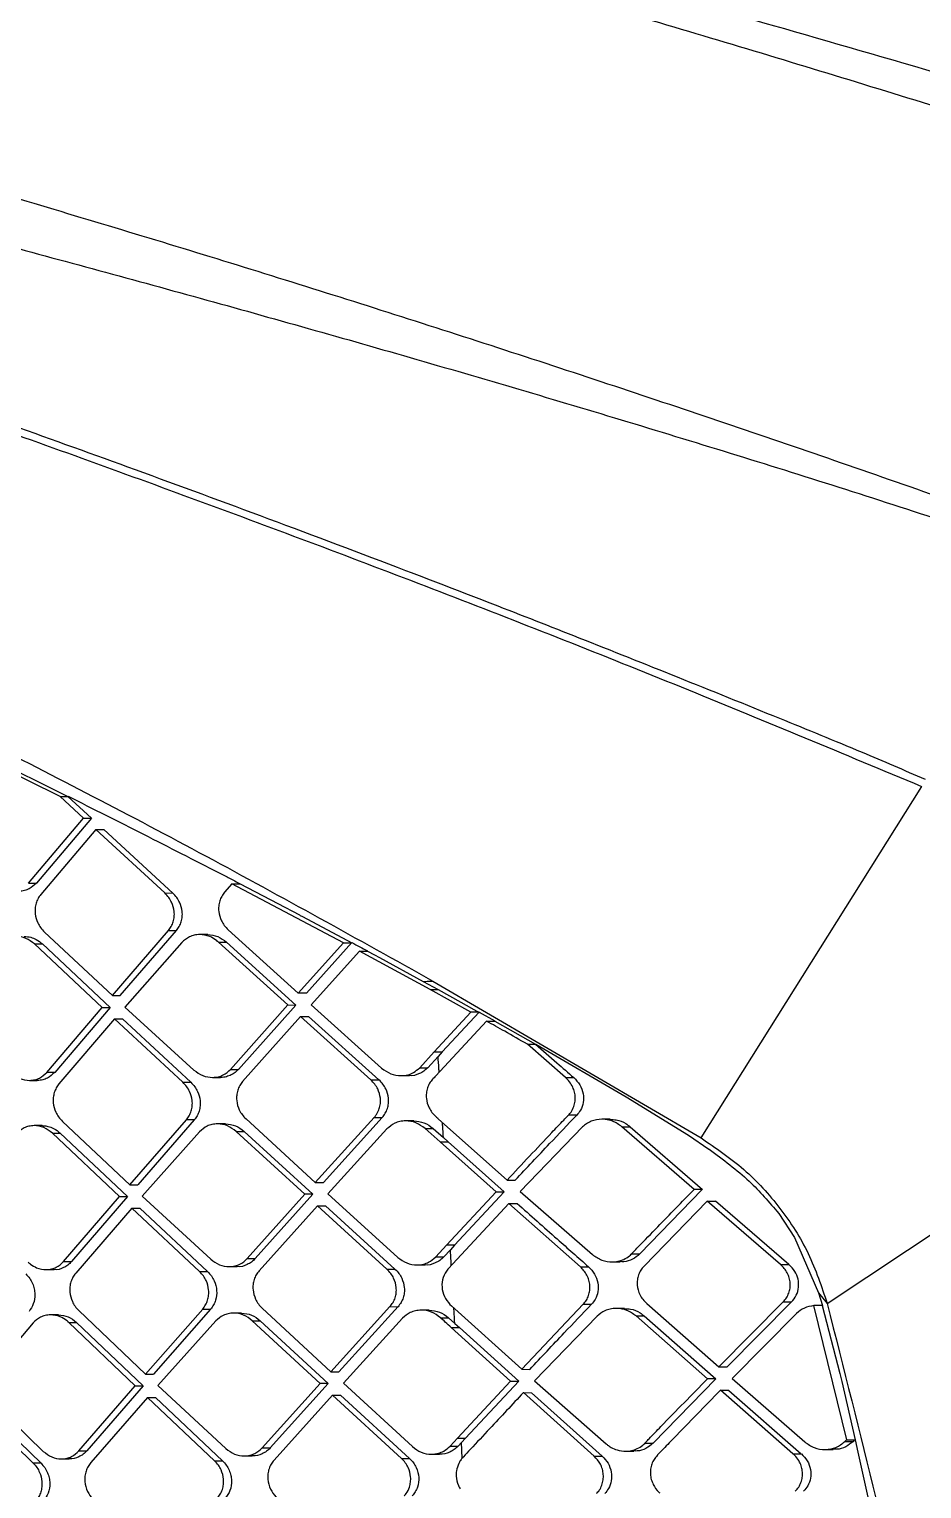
# Model space of a CAD drawing. Extents: x 939 to 1039, y 781 to 934.
# Drawn here: x 1028.158 to 1029.841, y 825.038 to 827.791 of the extents above; entities that cross this region are included whole.
import ezdxf

# ---------------------------------------------------------------- set-up
doc = ezdxf.new("R2010")
doc.units = 0
doc.header["$MEASUREMENT"] = 0
doc.layers.add('1', color=4, linetype='Continuous')

# ---------------------------------------------------------------- blocks, each defined once
blk = doc.blocks.new('Envoy')
at = {"layer": '1', "color": 3, "linetype": 'Continuous', "lineweight": 25}
for p, q in [((89.5628, 27.1694), (89.4093, 27.2455)), ((89.4242, 27.2454), (89.5607, 27.1779)), ((89.5607, 27.1779), (89.5773, 27.1696)), ((89.5628, 27.1694), (89.5777, 27.1694)), ((89.6066, 27.1288), (89.5628, 27.1694)), ((89.5774, 27.1698), (89.6216, 27.1288)), ((89.503, 27.0062), (89.6066, 27.1288)), ((89.6216, 27.1288), (89.5179, 27.0061)), ((89.6066, 27.1288), (89.6216, 27.1288)), ((89.6301, 27.1071), (89.5262, 26.9844)), ((89.6301, 27.1071), (89.6451, 27.1071)), ((89.76, 26.9875), (89.6301, 27.1071)), ((89.7751, 26.9874), (89.6451, 27.1071)), ((89.503, 27.0062), (89.5179, 27.0061)), ((89.76, 26.9875), (89.7751, 26.9874)), ((89.8867, 27.0047), (89.8728, 26.9889)), ((89.8867, 27.0047), (89.9018, 27.0047)), ((90.0973, 26.8937), (89.8867, 27.0047)), ((89.9019, 27.0047), (89.9729, 26.9677)), ((89.9729, 26.9676), (90.014, 26.946)), ((90.0141, 26.946), (90.0156, 26.9452)), ((90.0156, 26.9452), (90.0198, 26.943)), ((90.0198, 26.943), (90.1127, 26.8936)), ((89.5332, 26.9137), (89.6612, 26.7941)), ((89.6612, 26.7941), (89.767, 26.9167)), ((89.6762, 26.7941), (89.7821, 26.9167)), ((89.767, 26.9167), (89.7821, 26.9167)), ((89.841, 26.9089), (89.8259, 26.909)), ((89.8797, 26.9182), (90.0118, 26.7985)), ((89.6421, 26.7718), (89.5144, 26.8914)), ((89.5144, 26.8914), (89.5293, 26.8914)), ((89.5293, 26.8914), (89.657, 26.7718)), ((89.7922, 26.8942), (89.6845, 26.7724)), ((89.8614, 26.8948), (89.8765, 26.8947)), ((89.9919, 26.7763), (89.8614, 26.8947)), ((89.8765, 26.8947), (90.0071, 26.7762)), ((90.0118, 26.7985), (90.0973, 26.8937)), ((90.1128, 26.8939), (90.027, 26.7985)), ((90.1269, 26.8778), (90.0358, 26.7768)), ((90.0973, 26.8937), (90.1126, 26.8937)), ((90.1269, 26.8778), (90.1422, 26.8778)), ((90.2601, 26.8053), (90.1269, 26.8778)), ((90.1423, 26.8777), (90.1556, 26.8706)), ((90.1556, 26.8706), (90.1647, 26.8657)), ((90.1647, 26.8657), (90.2475, 26.8206)), ((90.2475, 26.8206), (90.2662, 26.8103)), ((90.2657, 26.8214), (90.7712, 26.5254)), ((89.6612, 26.7941), (89.6762, 26.7941)), ((90.027, 26.7985), (90.0118, 26.7985)), ((90.2601, 26.8053), (90.2754, 26.8053)), ((90.3373, 26.7624), (90.2601, 26.8053)), ((90.2663, 26.8103), (90.2754, 26.8053)), ((90.2754, 26.8053), (90.3182, 26.7816)), ((89.5376, 26.6491), (89.6421, 26.7718)), ((89.657, 26.7718), (89.5525, 26.6491)), ((89.6421, 26.7718), (89.657, 26.7718)), ((89.6845, 26.7724), (89.8151, 26.6536)), ((89.8841, 26.6548), (89.9919, 26.7763)), ((90.0071, 26.7762), (89.8992, 26.6548)), ((89.9919, 26.7763), (90.007, 26.7762)), ((90.0358, 26.7768), (90.1689, 26.6572)), ((90.3182, 26.7816), (90.3528, 26.7623)), ((89.6654, 26.7501), (89.5606, 26.6274)), ((89.6654, 26.7501), (89.6803, 26.7501)), ((89.7942, 26.6304), (89.6654, 26.7501)), ((89.6804, 26.7501), (89.8093, 26.6304)), ((90.0159, 26.7545), (89.9068, 26.6319)), ((90.0159, 26.7545), (90.0311, 26.7545)), ((90.1486, 26.6349), (90.0159, 26.7545)), ((90.1639, 26.6349), (90.0311, 26.7545)), ((90.268, 26.6877), (90.3373, 26.7624)), ((90.3668, 26.7459), (90.2709, 26.6427)), ((90.3529, 26.7626), (90.2833, 26.6876)), ((90.3529, 26.7627), (90.3822, 26.7463)), ((90.3668, 26.7459), (90.3822, 26.7458)), ((90.3821, 26.7459), (90.4593, 26.7021)), ((90.2407, 26.658), (90.268, 26.6877)), ((90.268, 26.6877), (90.2833, 26.6876)), ((90.2833, 26.6876), (90.2754, 26.679)), ((90.5155, 26.6393), (90.4438, 26.7021)), ((90.4438, 26.7021), (90.4593, 26.7021)), ((90.4595, 26.7024), (90.63, 26.603)), ((89.8841, 26.6548), (89.8992, 26.6548)), ((90.2407, 26.658), (90.256, 26.658)), ((90.2754, 26.679), (90.256, 26.658)), ((89.5048, 26.6341), (89.5196, 26.634)), ((89.5525, 26.6491), (89.5376, 26.6491)), ((89.7942, 26.6304), (89.8093, 26.6304)), ((89.85, 26.6397), (89.8651, 26.6397)), ((90.1486, 26.6349), (90.1639, 26.6349)), ((90.2054, 26.643), (90.2206, 26.6429)), ((90.5155, 26.6393), (90.5311, 26.6393)), ((90.6302, 26.6028), (90.7475, 26.5305)), ((89.5287, 26.5486), (89.5139, 26.5486)), ((89.5671, 26.5567), (89.694, 26.4371)), ((89.694, 26.4371), (89.8007, 26.5597)), ((89.8157, 26.5597), (89.709, 26.4371)), ((89.8157, 26.5597), (89.8007, 26.5597)), ((89.8744, 26.5519), (89.8594, 26.5519)), ((89.9132, 26.5612), (90.0439, 26.4415)), ((90.0439, 26.4415), (90.1549, 26.5642)), ((90.059, 26.4415), (90.1701, 26.5642)), ((90.1549, 26.5642), (90.1701, 26.5642)), ((90.2295, 26.5575), (90.2142, 26.5575)), ((90.279, 26.518), (90.2507, 26.5433)), ((90.2507, 26.5433), (90.266, 26.5433)), ((90.266, 26.5433), (90.2853, 26.526)), ((90.2762, 26.5611), (90.4055, 26.446)), ((90.5477, 26.5461), (90.4299, 26.4242)), ((90.5368, 26.5686), (90.5213, 26.5686)), ((90.5997, 26.5608), (90.5841, 26.5608)), ((90.6217, 26.5466), (90.6373, 26.5466)), ((90.7579, 26.4281), (90.6217, 26.5466)), ((90.6373, 26.5466), (90.7736, 26.4281)), ((89.6748, 26.4148), (89.5481, 26.5344)), ((89.5481, 26.5344), (89.563, 26.5344)), ((89.563, 26.5344), (89.6897, 26.4148)), ((89.8257, 26.5372), (89.7172, 26.4153)), ((90.0239, 26.4192), (89.8947, 26.5377)), ((89.8947, 26.5377), (89.9098, 26.5377)), ((89.9098, 26.5377), (90.039, 26.4192)), ((90.179, 26.5425), (90.0677, 26.4198)), ((90.3846, 26.4237), (90.279, 26.518)), ((90.2853, 26.526), (90.2943, 26.518)), ((90.2943, 26.518), (90.4, 26.4237)), ((90.7475, 26.5305), (90.786, 26.5043)), ((89.694, 26.4371), (89.709, 26.4371)), ((90.0439, 26.4415), (90.059, 26.4415)), ((90.4055, 26.446), (90.4208, 26.4459)), ((89.5693, 26.2921), (89.6748, 26.4148)), ((89.6897, 26.4148), (89.5842, 26.2921)), ((89.6748, 26.4148), (89.6897, 26.4148)), ((89.7172, 26.4153), (89.8466, 26.2966)), ((89.9155, 26.2978), (90.0239, 26.4192)), ((90.039, 26.4192), (89.9305, 26.2978)), ((90.039, 26.4192), (90.0239, 26.4192)), ((90.0677, 26.4198), (90.1993, 26.3002)), ((90.291, 26.323), (90.3846, 26.4237)), ((90.4, 26.4237), (90.3063, 26.323)), ((90.3846, 26.4237), (90.4, 26.4237)), ((90.4299, 26.4242), (90.5665, 26.3054)), ((90.7735, 26.4281), (90.6555, 26.3066)), ((90.7829, 26.4064), (90.6636, 26.2837)), ((90.7735, 26.4281), (90.7579, 26.4281)), ((90.7829, 26.4064), (90.7986, 26.4064)), ((90.9211, 26.2867), (90.7829, 26.4064)), ((90.9369, 26.2867), (90.7986, 26.4063)), ((89.6979, 26.3931), (89.5921, 26.2704)), ((89.8256, 26.2734), (89.6979, 26.3931)), ((89.6979, 26.3931), (89.7128, 26.3931)), ((89.7128, 26.3931), (89.8406, 26.2734)), ((90.0477, 26.3975), (89.9379, 26.2749)), ((90.1789, 26.2779), (90.0477, 26.3975)), ((90.0477, 26.3975), (90.0628, 26.3975)), ((90.0628, 26.3975), (90.1941, 26.2779)), ((90.409, 26.402), (90.2949, 26.2793)), ((90.5437, 26.2823), (90.409, 26.402)), ((90.409, 26.402), (90.4244, 26.4019)), ((90.9179, 26.3826), (90.9474, 26.3376)), ((90.2708, 26.301), (90.291, 26.323)), ((90.3063, 26.323), (90.291, 26.323)), ((90.3063, 26.323), (90.2985, 26.3146)), ((90.9474, 26.3376), (90.9923, 26.2334)), ((89.9155, 26.2978), (89.9305, 26.2978)), ((90.2708, 26.301), (90.286, 26.301)), ((90.2985, 26.3145), (90.286, 26.301)), ((90.64, 26.3066), (90.6556, 26.3066)), ((89.5363, 26.2771), (89.5512, 26.277)), ((89.5693, 26.2921), (89.5842, 26.2921)), ((89.8256, 26.2734), (89.8406, 26.2734)), ((89.8814, 26.2827), (89.8964, 26.2827)), ((90.1789, 26.2779), (90.1941, 26.2779)), ((90.2354, 26.2859), (90.2507, 26.2859)), ((90.2937, 26.278), (90.2949, 26.2793)), ((90.5437, 26.2823), (90.5591, 26.2823)), ((90.6033, 26.2916), (90.6188, 26.2915)), ((90.9211, 26.2867), (90.9368, 26.2867)), ((90.6687, 26.213), (90.8049, 26.0934)), ((90.8049, 26.0934), (90.9259, 26.216)), ((90.8205, 26.0934), (90.9416, 26.216)), ((90.9259, 26.216), (90.9416, 26.216)), ((90.9923, 26.2334), (90.9999, 26.2092)), ((90.9923, 26.2334), (91.009, 26.2134)), ((89.5596, 26.1916), (89.5448, 26.1916)), ((89.598, 26.1997), (89.7239, 26.0801)), ((89.7239, 26.0801), (89.8315, 26.2027)), ((89.8464, 26.2027), (89.7388, 26.08)), ((89.8315, 26.2027), (89.8464, 26.2027)), ((89.905, 26.1949), (89.89, 26.1949)), ((89.9437, 26.2042), (90.0731, 26.0845)), ((90.0731, 26.0845), (90.1846, 26.2072)), ((90.1998, 26.2072), (90.0882, 26.0845)), ((90.2084, 26.1855), (90.0967, 26.0628)), ((90.1846, 26.2072), (90.1998, 26.2071)), ((90.2588, 26.2005), (90.2436, 26.2005)), ((90.2798, 26.1863), (90.295, 26.1863)), ((90.295, 26.1863), (90.3067, 26.1757)), ((90.2976, 26.2113), (90.3004, 26.2086)), ((90.3004, 26.2086), (90.433, 26.089)), ((90.433, 26.089), (90.549, 26.2116)), ((90.5751, 26.1891), (90.4572, 26.0672)), ((90.549, 26.2116), (90.5644, 26.2116)), ((90.6268, 26.2038), (90.6113, 26.2038)), ((90.6485, 26.1896), (90.6641, 26.1896)), ((90.7831, 26.0711), (90.6485, 26.1896)), ((90.664, 26.1896), (90.7987, 26.0711)), ((90.951, 26.1943), (90.8297, 26.0717)), ((90.9996, 26.2091), (90.9838, 26.2092)), ((91.0457, 25.956), (90.9838, 26.2092)), ((90.9996, 26.2091), (91.0328, 26.0811)), ((89.5119, 26.1765), (89.4077, 26.0539)), ((89.7045, 26.0578), (89.5789, 26.1774)), ((89.5789, 26.1774), (89.5937, 26.1774)), ((89.5937, 26.1774), (89.7194, 26.0578)), ((89.8562, 26.1802), (89.7469, 26.0583)), ((90.053, 26.0622), (89.9251, 26.1807)), ((89.9251, 26.1807), (89.9402, 26.1807)), ((89.9402, 26.1807), (90.0681, 26.0622)), ((90.4121, 26.0667), (90.3001, 26.1679)), ((90.3002, 26.1679), (90.3154, 26.1679)), ((90.3067, 26.1757), (90.3154, 26.1679)), ((90.3154, 26.1679), (90.4274, 26.0667)), ((89.7239, 26.0801), (89.7388, 26.08)), ((90.0731, 26.0845), (90.0882, 26.0845)), ((90.433, 26.089), (90.4483, 26.0889)), ((90.8049, 26.0934), (90.8205, 26.0934)), ((91.0328, 26.0811), (91.0363, 26.0662)), ((89.4077, 26.0539), (89.531, 25.9342)), ((89.5981, 25.9351), (89.7045, 26.0578)), ((89.7194, 26.0578), (89.6129, 25.9351)), ((89.7045, 26.0578), (89.7194, 26.0578)), ((89.7469, 26.0583), (89.8751, 25.9395)), ((89.9439, 25.9408), (90.053, 26.0622)), ((90.0681, 26.0622), (89.9589, 25.9407)), ((90.068, 26.0622), (90.053, 26.0622)), ((90.0967, 26.0628), (90.2268, 25.9432)), ((90.3118, 25.959), (90.4121, 26.0667)), ((90.4274, 26.0667), (90.327, 25.959)), ((90.4121, 26.0667), (90.4274, 26.0667)), ((90.4572, 26.0672), (90.5921, 25.9484)), ((90.7987, 26.0711), (90.6807, 25.9496)), ((90.7987, 26.0711), (90.7831, 26.0711)), ((90.8078, 26.0494), (90.8234, 26.0494)), ((90.9444, 25.9297), (90.8078, 26.0494)), ((90.8234, 26.0493), (90.9601, 25.9297)), ((90.8297, 26.0716), (90.9666, 25.952)), ((91.0363, 26.0662), (91.0615, 25.956)), ((89.3889, 26.0316), (89.5119, 25.912)), ((89.4036, 26.0316), (89.5267, 25.9119)), ((89.7274, 26.0361), (89.6207, 25.9134)), ((89.7274, 26.0361), (89.7423, 26.036)), ((89.854, 25.9164), (89.7274, 26.0361)), ((89.7423, 26.036), (89.8689, 25.9164)), ((90.0765, 26.0405), (89.9661, 25.9179)), ((90.0765, 26.0405), (90.0916, 26.0405)), ((90.2063, 25.9209), (90.0765, 26.0405)), ((90.0916, 26.0405), (90.2215, 25.9209)), ((90.4362, 26.045), (90.4515, 26.0449)), ((90.5693, 25.9253), (90.4362, 26.045)), ((90.4515, 26.0449), (90.5847, 25.9253)), ((89.9439, 25.9408), (89.9589, 25.9407)), ((90.2979, 25.944), (90.3118, 25.959)), ((90.2979, 25.944), (90.3132, 25.944)), ((90.3118, 25.959), (90.327, 25.959)), ((90.3194, 25.9507), (90.3132, 25.944)), ((90.327, 25.959), (90.3194, 25.9508)), ((90.321, 25.9213), (90.3194, 25.9508)), ((90.6652, 25.9496), (90.6807, 25.9496)), ((91.0047, 25.9378), (91.0204, 25.9378)), ((91.0425, 25.9529), (91.0583, 25.9529)), ((91.0618, 25.9562), (91.067, 25.933)), ((89.5267, 25.912), (89.5119, 25.912)), ((89.565, 25.9201), (89.5798, 25.92)), ((89.5981, 25.9351), (89.6129, 25.9351)), ((89.854, 25.9164), (89.8689, 25.9164)), ((89.9097, 25.9257), (89.9247, 25.9257)), ((90.2063, 25.9209), (90.2215, 25.9209)), ((90.2627, 25.9289), (90.2779, 25.9289)), ((90.5693, 25.9253), (90.5847, 25.9253)), ((90.6287, 25.9346), (90.6441, 25.9345)), ((90.9444, 25.9297), (90.9601, 25.9297)), ((91.067, 25.933), (91.0932, 25.814))]:
    blk.add_line(p, q, dxfattribs=at)
at = {"layer": '1', "color": 3, "linetype": 'Continuous', "lineweight": 25, "flags": 128}
for points in [[(90.7712, 26.5254), (90.9792, 26.8568), (91.1872, 27.1882)], [(91.0089, 26.2134), (91.2354, 26.3637), (91.382, 26.461), (91.5286, 26.5583), (91.6751, 26.6556)]]:
    blk.add_lwpolyline(points, dxfattribs=at)
at = {"layer": '1', "color": 3, "linetype": 'Continuous', "lineweight": 25}
for points, knots in [([(92.011, 28.2933), (91.8885, 28.3311), (91.6435, 28.4068), (91.2888, 28.5131), (90.9582, 28.6095), (90.6629, 28.6925), (90.4038, 28.7628), (90.1797, 28.8215), (89.9894, 28.8696), (89.8226, 28.9105), (89.6498, 28.9516), (89.4484, 28.9977), (89.2058, 29.0501), (88.9313, 29.1052), (88.6678, 29.1529), (88.4222, 29.1927), (88.1992, 29.225), (87.9698, 29.2534), (87.7388, 29.2763), (87.5089, 29.2934), (87.3699, 29.2977), (87.2985, 29.2999)], [0, 0, 0, 0, 0.068831, 0.137766, 0.200384, 0.256626, 0.306606, 0.349682, 0.386837, 0.418088, 0.448158, 0.489747, 0.539291, 0.59645, 0.661143, 0.708556, 0.759535, 0.814294, 0.872923, 0.934734, 1, 1, 1, 1]), ([(87.2342, 29.266), (87.3279, 29.265), (87.5158, 29.2629), (87.8439, 29.2394), (88.1967, 29.1993), (88.5715, 29.1423), (88.964, 29.0694), (89.3716, 28.9814), (89.7905, 28.8797), (90.2176, 28.7663), (90.6512, 28.6427), (91.0908, 28.51), (91.5346, 28.3708), (91.833, 28.275), (91.9819, 28.2271)], [0, 0, 0, 0, 0.083648, 0.167746, 0.251462, 0.334457, 0.417447, 0.500936, 0.584377, 0.667337, 0.750218, 0.833367, 0.916827, 1, 1, 1, 1]), ([(87.234, 28.8926), (87.2881, 28.8803), (87.3964, 28.8558), (87.5782, 28.8131), (87.7782, 28.7638), (88.0006, 28.7071), (88.2457, 28.6421), (88.513, 28.5716), (88.7971, 28.4939), (89.1261, 28.4018), (89.4981, 28.2938), (89.909, 28.1693), (90.3227, 28.0384), (90.7374, 27.9015), (91.1517, 27.7598), (91.4268, 27.6613), (91.5642, 27.6121)], [0, 0, 0, 0, 0.06234, 0.124818, 0.187363, 0.250453, 0.313852, 0.376637, 0.439458, 0.502671, 0.586016, 0.668823, 0.751617, 0.834542, 0.917364, 1, 1, 1, 1]), ([(87.2539, 28.8079), (87.3073, 28.7931), (87.4141, 28.7637), (87.5928, 28.7114), (87.7912, 28.6552), (88.0128, 28.593), (88.2585, 28.5256), (88.526, 28.4553), (88.8099, 28.3808), (89.1376, 28.2952), (89.5073, 28.1973), (89.9151, 28.0857), (90.3252, 27.9688), (90.7359, 27.846), (91.1459, 27.7176), (91.4175, 27.6263), (91.5533, 27.5807)], [0, 0, 0, 0, 0.062319, 0.124752, 0.187451, 0.250906, 0.314486, 0.37751, 0.44061, 0.503895, 0.587131, 0.669779, 0.75236, 0.835034, 0.917583, 1, 1, 1, 1]), ([(87.2903, 28.5904), (87.2983, 28.5879), (87.3433, 28.5737), (87.4284, 28.5458), (87.5383, 28.5129), (87.6479, 28.4802), (87.753, 28.4464), (87.8751, 28.4063), (88.0186, 28.3607), (88.184, 28.3103), (88.3698, 28.2482), (88.5619, 28.1838), (88.7695, 28.1137), (88.9914, 28.0378), (89.2269, 27.9565), (89.4677, 27.872), (89.7098, 27.7846), (89.9576, 27.6931), (90.1825, 27.6084), (90.3777, 27.5332), (90.5484, 27.4663), (90.7286, 27.3943), (90.9066, 27.3223), (91.0626, 27.2585), (91.1539, 27.2193), (91.1934, 27.2024)], [0, 0, 0, 0, 0.009738, 0.054601, 0.100033, 0.132056, 0.170263, 0.205637, 0.248795, 0.300159, 0.346151, 0.397485, 0.446642, 0.498592, 0.555879, 0.611205, 0.664279, 0.721091, 0.779345, 0.816197, 0.852883, 0.894557, 0.93795, 0.973138, 1, 1, 1, 1]), ([(91.1871, 27.188), (91.0408, 27.2492), (90.7479, 27.3716), (90.3067, 27.5463), (89.8647, 27.7129), (89.4255, 27.8725), (89.0468, 28.003), (88.732, 28.111), (88.4775, 28.1956), (88.2358, 28.2791), (87.9869, 28.3578), (87.7406, 28.4447), (87.5005, 28.5218), (87.3605, 28.5673), (87.2903, 28.5901)], [0, 0, 0, 0, 0.099304, 0.198802, 0.2983853, 0.3983177, 0.4984058, 0.5609177, 0.6237893, 0.6873653, 0.7502551, 0.8333896, 0.9165325, 1, 1, 1, 1]), ([(87.2582, 28.2699), (87.3163, 28.2451), (87.4329, 28.1952), (87.6351, 28.1078), (87.8533, 28.0126), (88.0868, 27.909), (88.3327, 27.7979), (88.6345, 27.6586), (88.995, 27.4875), (89.4125, 27.28), (89.8384, 27.0595), (90.1231, 26.9008), (90.2657, 26.8214)], [0, 0, 0, 0, 0.0809765, 0.1627065, 0.2454562, 0.3257702, 0.4077135, 0.4912673, 0.6164641, 0.7433265, 0.8714642, 1, 1, 1, 1]), ([(89.5776, 27.17), (89.625, 27.1463), (89.7199, 27.0987), (89.815, 27.0498), (89.8625, 27.0254)], [0, 0, 0, 0, 0.499977, 1, 1, 1, 1]), ([(89.8626, 27.0255), (89.8692, 27.0221), (89.8823, 27.0153), (89.8954, 27.0084), (89.902, 27.005)], [0, 0, 0, 0, 0.499967, 1, 1, 1, 1]), ([(89.5179, 27.0061), (89.5137, 27.0021), (89.5071, 26.9958), (89.4955, 26.9921), (89.4889, 26.9906), (89.4854, 26.9911), (89.4852, 26.9911)], [0, 0, 0, 0, 0.464067, 0.716872, 0.983298, 1, 1, 1, 1]), ([(89.5262, 26.9844), (89.5244, 26.982), (89.5207, 26.9771), (89.5172, 26.9682), (89.5154, 26.9585), (89.5155, 26.9459), (89.5191, 26.9333), (89.5257, 26.9217), (89.5306, 26.9164), (89.5332, 26.9137)], [0, 0, 0, 0, 0.121647, 0.245412, 0.37167, 0.500501, 0.725318, 0.856502, 1, 1, 1, 1]), ([(89.767, 26.9167), (89.7689, 26.9192), (89.7727, 26.9242), (89.7763, 26.9332), (89.7782, 26.9428), (89.7781, 26.9554), (89.7744, 26.968), (89.7677, 26.9795), (89.7626, 26.9847), (89.76, 26.9875)], [0, 0, 0, 0, 0.123924, 0.248354, 0.373731, 0.500535, 0.72569, 0.856749, 1, 1, 1, 1]), ([(89.7821, 26.9167), (89.784, 26.9192), (89.7878, 26.9242), (89.7914, 26.9331), (89.7933, 26.9428), (89.7932, 26.9554), (89.7895, 26.968), (89.7827, 26.9795), (89.7777, 26.9847), (89.7751, 26.9874)], [0, 0, 0, 0, 0.123907, 0.24832, 0.373697, 0.500528, 0.725671, 0.856733, 1, 1, 1, 1]), ([(89.8728, 26.9889), (89.8708, 26.9864), (89.867, 26.9814), (89.8633, 26.9725), (89.8614, 26.9628), (89.8615, 26.9501), (89.8653, 26.9374), (89.8721, 26.9259), (89.8771, 26.9208), (89.8797, 26.9182)], [0, 0, 0, 0, 0.123462, 0.247751, 0.373377, 0.500658, 0.728976, 0.859211, 1, 1, 1, 1]), ([(89.5144, 26.8914), (89.5092, 26.8954), (89.4988, 26.9034), (89.4826, 26.9063), (89.4701, 26.9049), (89.4584, 26.9009), (89.4518, 26.8946), (89.4474, 26.8906)], [0, 0, 0, 0, 0.249349, 0.499427, 0.633698, 0.76197, 1, 1, 1, 1]), ([(89.495, 26.9056), (89.4992, 26.9052), (89.507, 26.9047), (89.5189, 26.8999), (89.5256, 26.8944), (89.5293, 26.8914)], [0, 0, 0, 0, 0.337896, 0.63011, 1, 1, 1, 1]), ([(89.8614, 26.8948), (89.8608, 26.8953), (89.8592, 26.8967), (89.854, 26.9007), (89.8431, 26.9068), (89.8288, 26.9097), (89.8158, 26.9082), (89.8037, 26.9044), (89.7967, 26.8982), (89.7922, 26.8942)], [0, 0, 0, 0, 0.029862, 0.081473, 0.249795, 0.499922, 0.636931, 0.765954, 1, 1, 1, 1]), ([(89.841, 26.9089), (89.8474, 26.9083), (89.8604, 26.907), (89.8712, 26.8988), (89.8765, 26.8947)], [0, 0, 0, 0, 0.498246, 1, 1, 1, 1]), ([(90.1129, 26.8939), (90.1178, 26.8913), (90.1276, 26.886), (90.1375, 26.8807), (90.1424, 26.8781)], [0, 0, 0, 0, 0.499966, 1, 1, 1, 1]), ([(90.2481, 26.8207), (90.2511, 26.8208), (90.2569, 26.821), (90.2628, 26.8213), (90.2657, 26.8214)], [0, 0, 0, 0, 0.499895, 1, 1, 1, 1]), ([(90.3527, 26.7624), (90.3498, 26.7624), (90.3447, 26.7624), (90.3395, 26.7624), (90.3373, 26.7624)], [0, 0, 0, 0, 0.560037, 1, 1, 1, 1]), ([(90.4438, 26.7021), (90.4295, 26.7103), (90.4039, 26.7249), (90.3781, 26.7394), (90.3668, 26.7458)], [0, 0, 0, 0, 0.557802, 1, 1, 1, 1]), ([(90.4593, 26.7021), (90.4727, 26.6904), (90.4966, 26.6694), (90.5206, 26.6485), (90.5311, 26.6393)], [0, 0, 0, 0, 0.559997, 1, 1, 1, 1]), ([(89.8151, 26.6536), (89.8204, 26.6496), (89.8311, 26.6418), (89.8478, 26.639), (89.8607, 26.6405), (89.8728, 26.6446), (89.8797, 26.6508), (89.8841, 26.6548)], [0, 0, 0, 0, 0.249322, 0.499163, 0.637938, 0.767698, 1, 1, 1, 1]), ([(89.8992, 26.6548), (89.8948, 26.6508), (89.888, 26.6445), (89.8761, 26.6409), (89.8691, 26.6391), (89.8654, 26.6398), (89.8651, 26.6398)], [0, 0, 0, 0, 0.452817, 0.707752, 0.981436, 1, 1, 1, 1]), ([(90.1689, 26.6572), (90.1745, 26.6532), (90.1855, 26.6452), (90.2034, 26.6421), (90.2179, 26.644), (90.2304, 26.6487), (90.2369, 26.6546), (90.2407, 26.658)], [0, 0, 0, 0, 0.249789, 0.498551, 0.66535, 0.804488, 1, 1, 1, 1]), ([(90.256, 26.658), (90.2537, 26.6557), (90.2489, 26.6512), (90.2375, 26.6453), (90.2274, 26.6418), (90.2208, 26.643), (90.2207, 26.643)], [0, 0, 0, 0, 0.24877, 0.496011, 0.986509, 1, 1, 1, 1]), ([(90.2773, 26.6496), (90.2772, 26.6518), (90.2765, 26.6617), (90.2759, 26.6715), (90.2754, 26.679)], [0, 0, 0, 0, 0.233473, 1, 1, 1, 1]), ([(89.4706, 26.6483), (89.4758, 26.6443), (89.4861, 26.6363), (89.5023, 26.6334), (89.5149, 26.6349), (89.5266, 26.6389), (89.5333, 26.6451), (89.5376, 26.6491)], [0, 0, 0, 0, 0.250065, 0.499183, 0.635492, 0.764457, 1, 1, 1, 1]), ([(89.5525, 26.6491), (89.5482, 26.6451), (89.5415, 26.6389), (89.5298, 26.6349), (89.5232, 26.634), (89.5197, 26.634), (89.5196, 26.634)], [0, 0, 0, 0, 0.464812, 0.719812, 0.98949, 1, 1, 1, 1]), ([(89.5606, 26.6274), (89.5588, 26.625), (89.5551, 26.62), (89.5515, 26.6112), (89.5496, 26.6015), (89.5496, 26.5888), (89.5531, 26.5762), (89.5596, 26.5646), (89.5645, 26.5594), (89.5671, 26.5567)], [0, 0, 0, 0, 0.1224, 0.24648, 0.372566, 0.50079, 0.727413, 0.858047, 1, 1, 1, 1]), ([(89.8007, 26.5597), (89.8026, 26.5622), (89.8064, 26.5672), (89.8101, 26.5762), (89.8121, 26.5858), (89.8121, 26.5985), (89.8084, 26.611), (89.8018, 26.6226), (89.7968, 26.6278), (89.7942, 26.6304)], [0, 0, 0, 0, 0.124577, 0.249291, 0.374582, 0.500866, 0.727503, 0.858064, 1, 1, 1, 1]), ([(89.8093, 26.6304), (89.8119, 26.6277), (89.8168, 26.6226), (89.8235, 26.611), (89.8271, 26.5984), (89.8271, 26.5857), (89.8251, 26.5761), (89.8214, 26.5672), (89.8176, 26.5622), (89.8157, 26.5597)], [0, 0, 0, 0, 0.142176, 0.272964, 0.500018, 0.626384, 0.751544, 0.875946, 1, 1, 1, 1]), ([(89.9068, 26.6319), (89.9049, 26.6294), (89.901, 26.6244), (89.8972, 26.6155), (89.8953, 26.6058), (89.8953, 26.5931), (89.899, 26.5804), (89.9057, 26.5689), (89.9106, 26.5638), (89.9132, 26.5612)], [0, 0, 0, 0, 0.123996, 0.248528, 0.374103, 0.501055, 0.730546, 0.860314, 1, 1, 1, 1]), ([(90.1549, 26.5642), (90.1549, 26.5642), (90.1551, 26.5644), (90.1557, 26.565), (90.1574, 26.567), (90.1609, 26.5721), (90.1647, 26.5802), (90.1668, 26.5904), (90.1668, 26.6031), (90.1631, 26.6157), (90.1563, 26.6272), (90.1512, 26.6323), (90.1486, 26.6349)], [0, 0, 0, 0, 0.003547, 0.009895, 0.03102, 0.107652, 0.251149, 0.375156, 0.501396, 0.730509, 0.860214, 1, 1, 1, 1]), ([(90.1701, 26.5642), (90.1721, 26.5667), (90.1761, 26.5717), (90.18, 26.5807), (90.1821, 26.5904), (90.1821, 26.6031), (90.1784, 26.6157), (90.1715, 26.6272), (90.1665, 26.6322), (90.1639, 26.6349)], [0, 0, 0, 0, 0.126064, 0.251215, 0.376081, 0.501235, 0.730405, 0.860145, 1, 1, 1, 1]), ([(90.2651, 26.6363), (90.263, 26.6338), (90.259, 26.6288), (90.2551, 26.6198), (90.253, 26.6101), (90.2529, 26.5973), (90.2567, 26.5846), (90.2636, 26.5732), (90.2686, 26.5682), (90.2712, 26.5656)], [0, 0, 0, 0, 0.125506, 0.250484, 0.375619, 0.501382, 0.732583, 0.861768, 1, 1, 1, 1]), ([(90.2709, 26.6427), (90.2699, 26.6415), (90.2679, 26.6394), (90.2659, 26.6372), (90.2651, 26.6363)], [0, 0, 0, 0, 0.559823, 1, 1, 1, 1]), ([(90.5213, 26.5686), (90.5229, 26.5704), (90.5273, 26.5752), (90.5314, 26.5841), (90.5339, 26.5946), (90.5341, 26.6045), (90.5322, 26.6144), (90.528, 26.6244), (90.5224, 26.633), (90.5175, 26.6375), (90.5155, 26.6393)], [0, 0, 0, 0, 0.091993, 0.248287, 0.372177, 0.497611, 0.620145, 0.748661, 0.901124, 1, 1, 1, 1]), ([(90.5311, 26.6393), (90.5352, 26.635), (90.5435, 26.6264), (90.5496, 26.6094), (90.5498, 26.5925), (90.545, 26.5784), (90.5393, 26.5715), (90.5368, 26.5686)], [0, 0, 0, 0, 0.222915, 0.446354, 0.656173, 0.853424, 1, 1, 1, 1]), ([(89.5481, 26.5344), (89.5429, 26.5384), (89.5325, 26.5464), (89.5164, 26.5493), (89.5039, 26.5478), (89.4921, 26.5439), (89.4854, 26.5376), (89.4811, 26.5335)], [0, 0, 0, 0, 0.249683, 0.49915, 0.634423, 0.763072, 1, 1, 1, 1]), ([(89.5287, 26.5486), (89.5299, 26.5486), (89.5336, 26.5485), (89.541, 26.5472), (89.5519, 26.5434), (89.5589, 26.5377), (89.563, 26.5344)], [0, 0, 0, 0, 0.094938, 0.299256, 0.601109, 1, 1, 1, 1]), ([(89.8947, 26.5377), (89.8894, 26.5417), (89.8788, 26.5496), (89.8622, 26.5526), (89.8492, 26.5512), (89.8371, 26.5473), (89.8302, 26.5411), (89.8257, 26.5372)], [0, 0, 0, 0, 0.249368, 0.499149, 0.63714, 0.766665, 1, 1, 1, 1]), ([(89.8744, 26.5519), (89.8809, 26.5512), (89.8938, 26.55), (89.9045, 26.5418), (89.9098, 26.5377)], [0, 0, 0, 0, 0.497567, 1, 1, 1, 1]), ([(90.2507, 26.5433), (90.2452, 26.5473), (90.2342, 26.5553), (90.2169, 26.5582), (90.2034, 26.5567), (90.1908, 26.5527), (90.1836, 26.5464), (90.179, 26.5424)], [0, 0, 0, 0, 0.24831, 0.498804, 0.639313, 0.76971, 1, 1, 1, 1]), ([(90.2295, 26.5574), (90.2361, 26.5568), (90.2495, 26.5556), (90.2604, 26.5474), (90.266, 26.5433)], [0, 0, 0, 0, 0.494975, 1, 1, 1, 1]), ([(90.2712, 26.5656), (90.2721, 26.5648), (90.2738, 26.5633), (90.2755, 26.5618), (90.2762, 26.5611)], [0, 0, 0, 0, 0.559562, 1, 1, 1, 1]), ([(90.2854, 26.526), (90.2849, 26.5333), (90.2843, 26.5428), (90.2837, 26.5523), (90.2835, 26.5546)], [0, 0, 0, 0, 0.761838, 1, 1, 1, 1]), ([(90.4055, 26.446), (90.4335, 26.4759), (90.4689, 26.5137), (90.5074, 26.5541), (90.5178, 26.5652), (90.521, 26.5683), (90.5213, 26.5686)], [0, 0, 0, 0, 0.730241, 0.922654, 0.991428, 1, 1, 1, 1]), ([(90.4208, 26.4459), (90.4424, 26.4689), (90.4809, 26.5098), (90.5197, 26.5506), (90.5368, 26.5686)], [0, 0, 0, 0, 0.560003, 1, 1, 1, 1]), ([(90.6217, 26.5466), (90.616, 26.5506), (90.6066, 26.5573), (90.593, 26.5604), (90.5795, 26.5612), (90.567, 26.5588), (90.555, 26.5527), (90.5501, 26.5482), (90.5477, 26.5461)], [0, 0, 0, 0, 0.250297, 0.417565, 0.502681, 0.752914, 0.880875, 1, 1, 1, 1]), ([(90.5996, 26.5601), (90.6035, 26.5601), (90.6137, 26.5602), (90.6268, 26.5547), (90.6346, 26.5487), (90.6373, 26.5466)], [0, 0, 0, 0, 0.284111, 0.753464, 1, 1, 1, 1]), ([(90.279, 26.518), (90.2819, 26.518), (90.287, 26.518), (90.2921, 26.518), (90.2943, 26.518)], [0, 0, 0, 0, 0.559962, 1, 1, 1, 1]), ([(90.7712, 26.5254), (90.7988, 26.5066), (90.8541, 26.469), (90.922, 26.3942), (90.9769, 26.309), (90.9983, 26.2453), (91.0089, 26.2134)], [0, 0, 0, 0, 0.250022, 0.500029, 0.75003, 1, 1, 1, 1]), ([(90.7866, 26.504), (90.8126, 26.4848), (90.8607, 26.4495), (90.8996, 26.404), (90.9175, 26.3831)], [0, 0, 0, 0, 0.540351, 1, 1, 1, 1]), ([(90.64, 26.3066), (90.64, 26.3067), (90.64, 26.3067), (90.6401, 26.3068), (90.6404, 26.3071), (90.6414, 26.3082), (90.6455, 26.3125), (90.6617, 26.3292), (90.6998, 26.3686), (90.735, 26.4046), (90.7579, 26.4281)], [0, 0, 0, 0, 0.00027, 0.000731, 0.002265, 0.007712, 0.028195, 0.107566, 0.420011, 1, 1, 1, 1]), ([(90.4244, 26.4019), (90.4495, 26.3796), (90.4944, 26.3397), (90.5394, 26.2998), (90.5591, 26.2823)], [0, 0, 0, 0, 0.560007, 1, 1, 1, 1]), ([(89.8466, 26.2965), (89.8519, 26.2926), (89.8625, 26.2848), (89.8791, 26.282), (89.8921, 26.2836), (89.9042, 26.2876), (89.9111, 26.2938), (89.9155, 26.2978)], [0, 0, 0, 0, 0.249163, 0.498904, 0.638441, 0.768504, 1, 1, 1, 1]), ([(89.9305, 26.2977), (89.9283, 26.2955), (89.9237, 26.2909), (89.9128, 26.2851), (89.9031, 26.2815), (89.8966, 26.2828), (89.8964, 26.2828)], [0, 0, 0, 0, 0.249055, 0.495515, 0.980349, 1, 1, 1, 1]), ([(90.1993, 26.3002), (90.2047, 26.2962), (90.2157, 26.2882), (90.2332, 26.2852), (90.2471, 26.2869), (90.2597, 26.2913), (90.2665, 26.2973), (90.2708, 26.301)], [0, 0, 0, 0, 0.249175, 0.498386, 0.652224, 0.787141, 1, 1, 1, 1]), ([(90.286, 26.301), (90.2836, 26.2987), (90.2789, 26.2941), (90.2674, 26.2882), (90.2573, 26.2847), (90.2508, 26.286), (90.2507, 26.286)], [0, 0, 0, 0, 0.249051, 0.497357, 0.992324, 1, 1, 1, 1]), ([(90.3003, 26.2852), (90.3001, 26.2878), (90.2996, 26.2976), (90.299, 26.3073), (90.2985, 26.3145)], [0, 0, 0, 0, 0.266268, 1, 1, 1, 1]), ([(90.5665, 26.3054), (90.5721, 26.3015), (90.5835, 26.2936), (90.6009, 26.2909), (90.6149, 26.2924), (90.626, 26.2961), (90.6342, 26.3011), (90.6389, 26.3052), (90.6399, 26.3065), (90.64, 26.3066)], [0, 0, 0, 0, 0.250522, 0.501036, 0.632836, 0.776763, 0.933599, 0.991619, 1, 1, 1, 1]), ([(90.6555, 26.3066), (90.6512, 26.303), (90.6424, 26.2958), (90.629, 26.2914), (90.6211, 26.292), (90.6188, 26.2922)], [0, 0, 0, 0, 0.418023, 0.835141, 1, 1, 1, 1]), ([(89.4982, 26.269), (89.5007, 26.2662), (89.5057, 26.2607), (89.5109, 26.251), (89.5141, 26.2408), (89.5156, 26.2278), (89.5136, 26.2123), (89.5071, 26.2028), (89.5041, 26.1982)], [0, 0, 0, 0, 0.144946, 0.28398, 0.417199, 0.544768, 0.782478, 1, 1, 1, 1]), ([(89.5023, 26.2912), (89.5028, 26.2908), (89.5043, 26.2894), (89.5093, 26.2853), (89.5199, 26.2791), (89.534, 26.2763), (89.5465, 26.2779), (89.5583, 26.2819), (89.565, 26.2881), (89.5693, 26.2921)], [0, 0, 0, 0, 0.026887, 0.077673, 0.250617, 0.499478, 0.636564, 0.765779, 1, 1, 1, 1]), ([(89.5842, 26.2921), (89.582, 26.2898), (89.5776, 26.2853), (89.567, 26.2794), (89.5575, 26.2759), (89.5514, 26.2771), (89.5512, 26.2771)], [0, 0, 0, 0, 0.252379, 0.500706, 0.985084, 1, 1, 1, 1]), ([(89.5921, 26.2704), (89.5903, 26.268), (89.5865, 26.263), (89.5829, 26.2541), (89.5809, 26.2445), (89.5808, 26.2318), (89.5843, 26.2191), (89.5907, 26.2075), (89.5955, 26.2024), (89.598, 26.1997)], [0, 0, 0, 0, 0.123199, 0.247557, 0.373438, 0.501014, 0.729443, 0.859511, 1, 1, 1, 1]), ([(89.8315, 26.2027), (89.8334, 26.2052), (89.8373, 26.2102), (89.841, 26.2192), (89.843, 26.2288), (89.8431, 26.2415), (89.8396, 26.2541), (89.833, 26.2656), (89.8281, 26.2708), (89.8256, 26.2734)], [0, 0, 0, 0, 0.125217, 0.250204, 0.37537, 0.501143, 0.729244, 0.859328, 1, 1, 1, 1]), ([(89.8406, 26.2734), (89.8432, 26.2707), (89.8481, 26.2655), (89.8548, 26.2535), (89.859, 26.2377), (89.8572, 26.2218), (89.8523, 26.2103), (89.8484, 26.2052), (89.8464, 26.2027)], [0, 0, 0, 0, 0.141903, 0.275244, 0.51572, 0.748524, 0.872911, 1, 1, 1, 1]), ([(89.9379, 26.2749), (89.936, 26.2724), (89.932, 26.2674), (89.9283, 26.2584), (89.9262, 26.2488), (89.9261, 26.236), (89.9297, 26.2234), (89.9363, 26.2119), (89.9412, 26.2068), (89.9437, 26.2042)], [0, 0, 0, 0, 0.124651, 0.249431, 0.37489, 0.501316, 0.731908, 0.861298, 1, 1, 1, 1]), ([(90.1846, 26.2072), (90.1866, 26.2097), (90.1907, 26.2147), (90.1946, 26.2237), (90.1967, 26.2334), (90.1968, 26.2461), (90.1932, 26.2587), (90.1864, 26.2702), (90.1815, 26.2753), (90.1789, 26.2779)], [0, 0, 0, 0, 0.12661, 0.252015, 0.376773, 0.501477, 0.731695, 0.861106, 1, 1, 1, 1]), ([(90.1941, 26.2779), (90.1967, 26.2752), (90.2017, 26.2702), (90.2084, 26.2587), (90.212, 26.246), (90.2119, 26.2333), (90.2098, 26.2237), (90.2058, 26.2147), (90.2018, 26.2097), (90.1998, 26.2071)], [0, 0, 0, 0, 0.139142, 0.268714, 0.499162, 0.623947, 0.748643, 0.873819, 1, 1, 1, 1]), ([(90.2937, 26.278), (90.2903, 26.273), (90.2836, 26.263), (90.2817, 26.2442), (90.2861, 26.2258), (90.2938, 26.2161), (90.2976, 26.2113)], [0, 0, 0, 0, 0.2506446, 0.50126, 0.7504964, 1, 1, 1, 1]), ([(90.549, 26.2116), (90.5511, 26.2141), (90.5553, 26.2191), (90.5594, 26.2281), (90.5617, 26.2377), (90.5619, 26.2475), (90.5601, 26.2572), (90.5552, 26.2699), (90.5483, 26.2773), (90.5437, 26.2823)], [0, 0, 0, 0, 0.127231, 0.252204, 0.375638, 0.498272, 0.620197, 0.747601, 1, 1, 1, 1]), ([(90.5592, 26.2823), (90.5632, 26.278), (90.5713, 26.2694), (90.5773, 26.2525), (90.5774, 26.2357), (90.5726, 26.2215), (90.5669, 26.2146), (90.5644, 26.2116)], [0, 0, 0, 0, 0.221502, 0.443496, 0.653052, 0.851259, 1, 1, 1, 1]), ([(90.6636, 26.2837), (90.6614, 26.2812), (90.6572, 26.2762), (90.653, 26.2673), (90.6507, 26.2577), (90.6504, 26.2449), (90.6541, 26.2321), (90.6611, 26.2206), (90.6661, 26.2156), (90.6687, 26.213)], [0, 0, 0, 0, 0.126585, 0.251202, 0.374688, 0.497892, 0.732722, 0.862212, 1, 1, 1, 1]), ([(90.9259, 26.216), (90.9281, 26.2185), (90.9325, 26.2235), (90.9368, 26.2326), (90.9392, 26.2421), (90.9395, 26.2519), (90.9378, 26.2616), (90.9329, 26.2743), (90.9258, 26.2818), (90.9211, 26.2867)], [0, 0, 0, 0, 0.128388, 0.253455, 0.3761, 0.497237, 0.619409, 0.746452, 1, 1, 1, 1]), ([(90.9416, 26.216), (90.9449, 26.22), (90.9516, 26.2281), (90.9557, 26.2436), (90.9547, 26.2593), (90.9486, 26.2746), (90.9409, 26.2825), (90.9369, 26.2867)], [0, 0, 0, 0, 0.198002, 0.396287, 0.588517, 0.78244, 1, 1, 1, 1]), ([(91.0089, 26.2134), (91.0708, 25.9685), (91.1944, 25.4786), (91.3212, 24.7307), (91.4038, 23.9769), (91.4359, 23.219), (91.4171, 22.4608), (91.348, 21.706), (91.2347, 20.9564), (91.1202, 20.4646), (91.0629, 20.2187)], [0, 0, 0, 0, 0.125001, 0.250001, 0.375003, 0.499997, 0.624991, 0.749994, 0.874996, 1, 1, 1, 1]), ([(89.5789, 26.1774), (89.5789, 26.1775), (89.5787, 26.1776), (89.5784, 26.1779), (89.5771, 26.1791), (89.5723, 26.1832), (89.5615, 26.1895), (89.5472, 26.1923), (89.5347, 26.1908), (89.5229, 26.1868), (89.5162, 26.1806), (89.5119, 26.1765)], [0, 0, 0, 0, 0.00215, 0.0061, 0.019431, 0.067666, 0.250093, 0.499398, 0.635452, 0.764291, 1, 1, 1, 1]), ([(89.5596, 26.1915), (89.5658, 26.1909), (89.5783, 26.1897), (89.5886, 26.1815), (89.5937, 26.1774)], [0, 0, 0, 0, 0.493287, 1, 1, 1, 1]), ([(89.9251, 26.1807), (89.9199, 26.1847), (89.9093, 26.1926), (89.8927, 26.1956), (89.8798, 26.1942), (89.8677, 26.1903), (89.8607, 26.1841), (89.8562, 26.1802)], [0, 0, 0, 0, 0.249168, 0.498896, 0.637667, 0.767501, 1, 1, 1, 1]), ([(89.905, 26.1949), (89.9114, 26.1942), (89.9243, 26.193), (89.9349, 26.1848), (89.9402, 26.1807)], [0, 0, 0, 0, 0.497316, 1, 1, 1, 1]), ([(90.2798, 26.1863), (90.2744, 26.1903), (90.2634, 26.1983), (90.2463, 26.2012), (90.2327, 26.1997), (90.2202, 26.1957), (90.213, 26.1894), (90.2084, 26.1854)], [0, 0, 0, 0, 0.248144, 0.498566, 0.639653, 0.770288, 1, 1, 1, 1]), ([(90.2588, 26.2004), (90.2654, 26.1998), (90.2786, 26.1986), (90.2896, 26.1904), (90.295, 26.1863)], [0, 0, 0, 0, 0.497218, 1, 1, 1, 1]), ([(90.3001, 26.1679), (90.2964, 26.1713), (90.2896, 26.1775), (90.2828, 26.1836), (90.2798, 26.1863)], [0, 0, 0, 0, 0.5599603, 1, 1, 1, 1]), ([(90.3068, 26.1757), (90.3063, 26.1836), (90.3057, 26.1932), (90.3052, 26.2028), (90.3051, 26.2044)], [0, 0, 0, 0, 0.831378, 1, 1, 1, 1]), ([(90.4483, 26.0889), (90.4699, 26.1119), (90.5084, 26.1528), (90.5473, 26.1936), (90.5644, 26.2116)], [0, 0, 0, 0, 0.559996, 1, 1, 1, 1]), ([(90.6485, 26.1896), (90.6429, 26.1936), (90.6322, 26.2012), (90.6185, 26.2037), (90.608, 26.2039), (90.6, 26.203), (90.5872, 26.199), (90.5798, 26.1929), (90.5751, 26.1891)], [0, 0, 0, 0, 0.250378, 0.476384, 0.502077, 0.644883, 0.775449, 1, 1, 1, 1]), ([(90.6267, 26.2031), (90.6306, 26.2031), (90.6408, 26.2032), (90.6538, 26.1976), (90.6614, 26.1916), (90.6641, 26.1896)], [0, 0, 0, 0, 0.288561, 0.756796, 1, 1, 1, 1]), ([(90.9838, 26.2092), (90.9776, 26.2081), (90.9654, 26.206), (90.9557, 26.1982), (90.951, 26.1943)], [0, 0, 0, 0, 0.504749, 1, 1, 1, 1]), ([(90.6652, 25.9496), (90.6653, 25.9497), (90.6655, 25.95), (90.6662, 25.9507), (90.6687, 25.9534), (90.6785, 25.9636), (90.717, 26.0034), (90.7538, 26.0411), (90.7831, 26.0711)], [0, 0, 0, 0, 0.001869, 0.005634, 0.018798, 0.067889, 0.257156, 1, 1, 1, 1]), ([(90.8078, 26.0494), (90.7784, 26.0193), (90.7414, 25.9814), (90.7024, 25.9414), (90.6922, 25.9307), (90.6894, 25.9277), (90.6886, 25.9268), (90.6885, 25.9267)], [0, 0, 0, 0, 0.736945, 0.927669, 0.97862, 0.997415, 1, 1, 1, 1]), ([(90.4362, 26.045), (90.415, 26.0224), (90.3816, 25.9867), (90.344, 25.9463), (90.3269, 25.928), (90.3222, 25.9229), (90.3217, 25.9223)], [0, 0, 0, 0, 0.552904, 0.87366, 0.986627, 1, 1, 1, 1]), ([(89.8751, 25.9395), (89.8804, 25.9356), (89.891, 25.9278), (89.9076, 25.925), (89.9205, 25.9266), (89.9326, 25.9307), (89.9395, 25.9368), (89.9439, 25.9408)], [0, 0, 0, 0, 0.248917, 0.498661, 0.639137, 0.769563, 1, 1, 1, 1]), ([(89.9589, 25.9407), (89.9566, 25.9385), (89.9521, 25.9339), (89.9412, 25.9281), (89.9314, 25.9245), (89.925, 25.9258), (89.9247, 25.9258)], [0, 0, 0, 0, 0.248497, 0.494604, 0.978965, 1, 1, 1, 1]), ([(90.2268, 25.9431), (90.2322, 25.9392), (90.2431, 25.9312), (90.2609, 25.9281), (90.2753, 25.9301), (90.2877, 25.9348), (90.2942, 25.9406), (90.2979, 25.944)], [0, 0, 0, 0, 0.249254, 0.498114, 0.667577, 0.807685, 1, 1, 1, 1]), ([(90.3132, 25.944), (90.3108, 25.9417), (90.306, 25.9372), (90.2946, 25.9312), (90.2846, 25.9278), (90.278, 25.929), (90.2779, 25.929)], [0, 0, 0, 0, 0.248292, 0.495925, 0.988834, 1, 1, 1, 1]), ([(90.5921, 25.9484), (90.5924, 25.9482), (90.5933, 25.9474), (90.5963, 25.945), (90.6026, 25.9408), (90.6141, 25.9359), (90.6274, 25.934), (90.6403, 25.9354), (90.6513, 25.9391), (90.6594, 25.9441), (90.6641, 25.9482), (90.6651, 25.9495), (90.6652, 25.9496)], [0, 0, 0, 0, 0.014229, 0.042294, 0.140132, 0.293294, 0.501597, 0.633664, 0.776905, 0.933466, 0.991588, 1, 1, 1, 1]), ([(90.6807, 25.9496), (90.6763, 25.946), (90.6675, 25.9388), (90.6542, 25.9344), (90.6463, 25.935), (90.6441, 25.9352)], [0, 0, 0, 0, 0.419725, 0.838479, 1, 1, 1, 1]), ([(90.9666, 25.952), (90.9724, 25.948), (90.984, 25.9399), (91.0052, 25.9367), (91.0261, 25.9402), (91.0371, 25.9487), (91.0425, 25.9529)], [0, 0, 0, 0, 0.250525, 0.502894, 0.753918, 1, 1, 1, 1]), ([(91.0583, 25.9528), (91.0537, 25.9492), (91.0444, 25.9419), (91.0306, 25.9376), (91.0226, 25.9383), (91.0204, 25.9385)], [0, 0, 0, 0, 0.423514, 0.845843, 1, 1, 1, 1]), ([(91.0425, 25.9529), (91.0431, 25.9535), (91.0442, 25.9545), (91.0452, 25.9556), (91.0457, 25.956)], [0, 0, 0, 0, 0.559762, 1, 1, 1, 1]), ([(91.0457, 25.956), (91.0486, 25.956), (91.0539, 25.956), (91.0592, 25.956), (91.0615, 25.956)], [0, 0, 0, 0, 0.559949, 1, 1, 1, 1]), ([(91.0615, 25.956), (91.0609, 25.9554), (91.0598, 25.9544), (91.0588, 25.9533), (91.0583, 25.9529)], [0, 0, 0, 0, 0.5604176, 1, 1, 1, 1]), ([(89.5119, 25.912), (89.5144, 25.9093), (89.5192, 25.9041), (89.5254, 25.8924), (89.5287, 25.8798), (89.5285, 25.8672), (89.5265, 25.8576), (89.5228, 25.8487), (89.5191, 25.8437), (89.5172, 25.8413)], [0, 0, 0, 0, 0.141476, 0.271886, 0.498947, 0.625046, 0.750419, 0.875297, 1, 1, 1, 1]), ([(89.5267, 25.912), (89.5292, 25.9092), (89.5341, 25.9039), (89.5391, 25.8942), (89.5423, 25.8842), (89.5438, 25.8711), (89.5417, 25.8554), (89.5351, 25.8458), (89.532, 25.8412)], [0, 0, 0, 0, 0.142656, 0.280018, 0.412252, 0.539464, 0.778493, 1, 1, 1, 1]), ([(89.531, 25.9342), (89.5362, 25.9302), (89.5464, 25.9223), (89.5626, 25.9194), (89.5752, 25.9209), (89.587, 25.9249), (89.5938, 25.9311), (89.5981, 25.9351)], [0, 0, 0, 0, 0.249651, 0.498795, 0.637162, 0.766877, 1, 1, 1, 1]), ([(89.6129, 25.9351), (89.6107, 25.9328), (89.6062, 25.9283), (89.5956, 25.9224), (89.5862, 25.9189), (89.58, 25.9201), (89.5798, 25.9202)], [0, 0, 0, 0, 0.251452, 0.499213, 0.983206, 1, 1, 1, 1]), ([(89.6207, 25.9134), (89.6188, 25.9109), (89.615, 25.906), (89.6113, 25.8971), (89.6092, 25.8875), (89.6091, 25.8743), (89.6134, 25.8588), (89.6207, 25.8477), (89.6254, 25.8432), (89.626, 25.8427)], [0, 0, 0, 0, 0.1241, 0.248902, 0.374702, 0.501569, 0.750726, 0.96885, 1, 1, 1, 1]), ([(89.8592, 25.8457), (89.8612, 25.8482), (89.8651, 25.8532), (89.8689, 25.8622), (89.871, 25.8718), (89.8712, 25.8845), (89.8678, 25.8971), (89.8613, 25.9087), (89.8565, 25.9138), (89.854, 25.9164)], [0, 0, 0, 0, 0.12589, 0.251195, 0.376184, 0.501362, 0.731007, 0.860639, 1, 1, 1, 1]), ([(89.8689, 25.9164), (89.8714, 25.9137), (89.8764, 25.9085), (89.8816, 25.899), (89.8848, 25.8891), (89.8865, 25.8761), (89.8844, 25.8602), (89.8775, 25.8504), (89.8742, 25.8457)], [0, 0, 0, 0, 0.140293, 0.275802, 0.406736, 0.533358, 0.773525, 1, 1, 1, 1]), ([(89.9661, 25.9179), (89.9641, 25.9154), (89.9602, 25.9104), (89.9563, 25.9014), (89.9542, 25.8918), (89.954, 25.8786), (89.9585, 25.8631), (89.9659, 25.852), (89.9707, 25.8476), (89.9713, 25.8471)], [0, 0, 0, 0, 0.125447, 0.250599, 0.375942, 0.501897, 0.750989, 0.971941, 1, 1, 1, 1]), ([(90.2114, 25.8502), (90.2116, 25.8503), (90.2121, 25.8508), (90.2135, 25.8522), (90.2172, 25.8571), (90.2212, 25.8653), (90.2237, 25.8763), (90.2239, 25.889), (90.2204, 25.9017), (90.2137, 25.9132), (90.2089, 25.9183), (90.2063, 25.9209)], [0, 0, 0, 0, 0.009819, 0.025586, 0.07578, 0.251616, 0.376053, 0.501988, 0.733161, 0.862128, 1, 1, 1, 1]), ([(90.2215, 25.9209), (90.224, 25.9182), (90.229, 25.9131), (90.2358, 25.9013), (90.24, 25.8854), (90.2379, 25.8694), (90.2327, 25.8577), (90.2286, 25.8527), (90.2266, 25.8501)], [0, 0, 0, 0, 0.139067, 0.270929, 0.51278, 0.746545, 0.871251, 1, 1, 1, 1]), ([(90.3143, 25.9116), (90.3126, 25.907), (90.3097, 25.8993), (90.309, 25.8848), (90.3112, 25.8751), (90.3147, 25.8675), (90.3158, 25.8655), (90.3169, 25.8636)], [0, 0, 0, 0, 0.2997, 0.501088, 0.859615, 0.872418, 1, 1, 1, 1]), ([(90.3217, 25.9223), (90.3203, 25.9207), (90.318, 25.918), (90.3157, 25.9143), (90.3147, 25.9123), (90.3143, 25.9116)], [0, 0, 0, 0, 0.501195, 0.816675, 1, 1, 1, 1]), ([(90.5741, 25.8546), (90.5759, 25.8567), (90.5801, 25.8613), (90.5843, 25.8701), (90.5869, 25.8802), (90.5872, 25.8906), (90.5854, 25.9006), (90.5806, 25.9132), (90.5738, 25.9205), (90.5693, 25.9253)], [0, 0, 0, 0, 0.105824, 0.238449, 0.373413, 0.498499, 0.627715, 0.754213, 1, 1, 1, 1]), ([(90.5847, 25.9253), (90.5887, 25.921), (90.5967, 25.9124), (90.6026, 25.8957), (90.6026, 25.8788), (90.5978, 25.8646), (90.592, 25.8576), (90.5895, 25.8546)], [0, 0, 0, 0, 0.220134, 0.440722, 0.649802, 0.848681, 1, 1, 1, 1]), ([(90.6885, 25.9267), (90.6864, 25.9242), (90.6821, 25.9193), (90.6779, 25.9104), (90.6756, 25.9008), (90.6753, 25.8909), (90.677, 25.881), (90.6817, 25.8693), (90.6874, 25.8607), (90.6926, 25.8565), (90.6932, 25.856)], [0, 0, 0, 0, 0.125742, 0.250194, 0.374124, 0.497844, 0.62076, 0.748628, 0.972776, 1, 1, 1, 1]), ([(90.9488, 25.859), (90.9511, 25.8615), (90.9555, 25.8666), (90.9598, 25.8756), (90.9622, 25.8851), (90.9626, 25.8949), (90.9609, 25.9047), (90.9568, 25.915), (90.9512, 25.9236), (90.9462, 25.9281), (90.9444, 25.9297)], [0, 0, 0, 0, 0.128541, 0.253641, 0.376202, 0.497029, 0.619968, 0.747781, 0.91048, 1, 1, 1, 1]), ([(90.9602, 25.9297), (90.9642, 25.9255), (90.9723, 25.917), (90.9783, 25.9004), (90.9783, 25.8837), (90.9733, 25.8693), (90.9673, 25.8622), (90.9645, 25.859)], [0, 0, 0, 0, 0.219031, 0.43864, 0.644023, 0.837945, 1, 1, 1, 1])]:
    blk.add_open_spline(points, degree=3, knots=knots, dxfattribs=at)

msp = doc.modelspace()

# ---------------------------------------------------------------- block references
at = {"layer": '1'}
msp.add_blockref('Envoy', (938.6538, 799.1744), dxfattribs=at)

doc.saveas('drawing.dxf')
